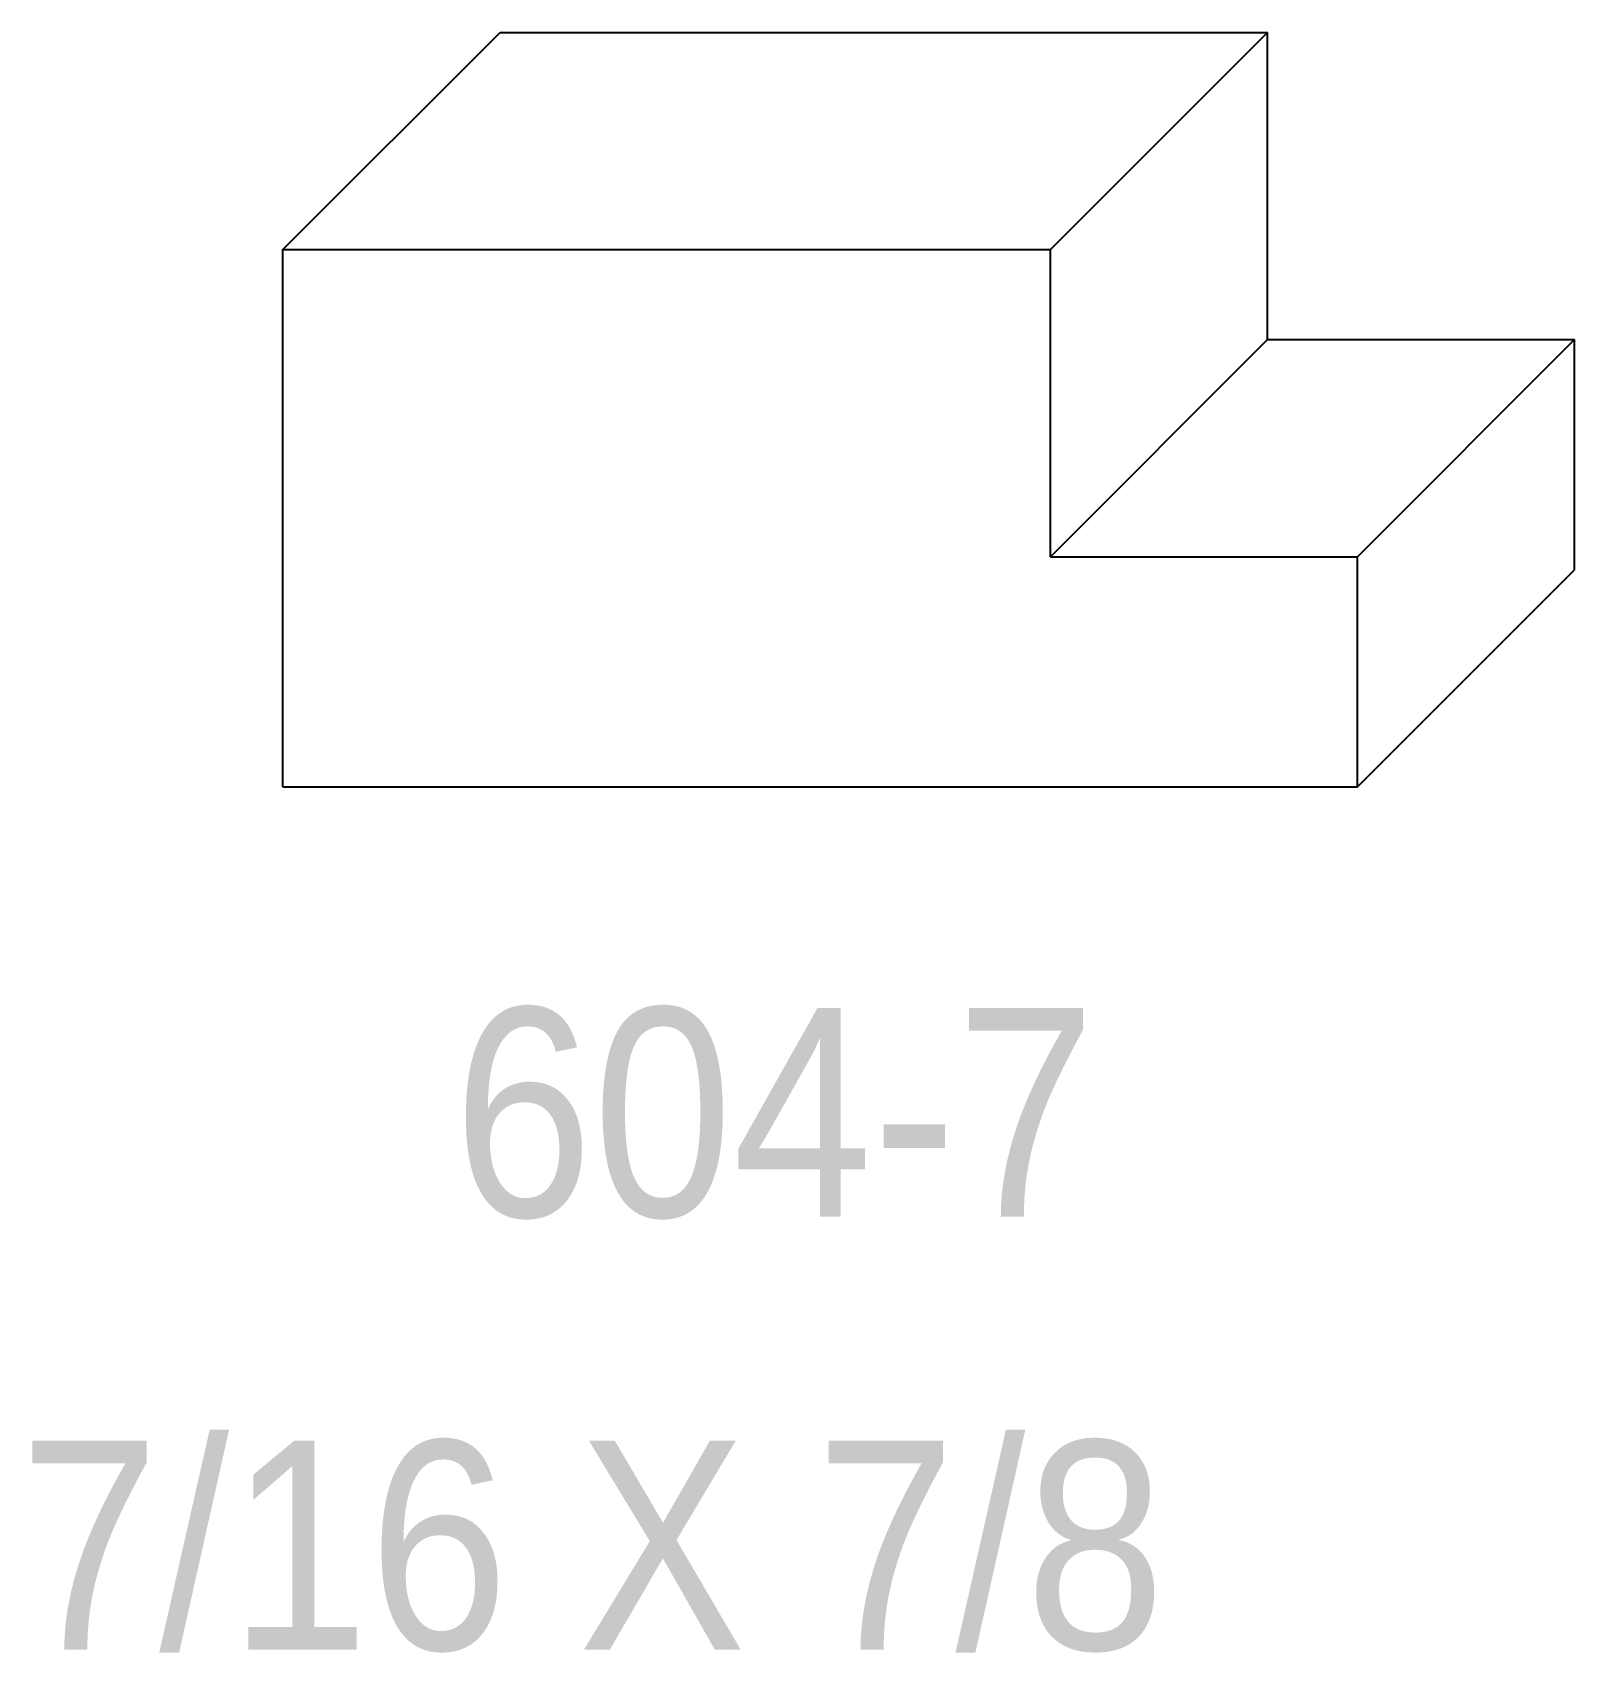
# Model space of a CAD drawing. Extents: x 79.47 to 80.72, y 143.35 to 144.67.
import ezdxf

# ---------------------------------------------------------------- set-up
doc = ezdxf.new("R2010")
doc.units = 0
doc.header["$LTSCALE"] = 5
doc.layers.add('PROFILE', color=7, linetype='CONTINUOUS')
doc.styles.add('TXT', font='TXT', dxfattribs={"height": 3.5})

msp = doc.modelspace()

# ---------------------------------------------------------------- linework, layer by layer
at = {"layer": 'PROFILE', "color": 1, "linetype": 'CONTINUOUS'}
for p, q in [((79.6719, 144.4957), (79.8487, 144.6724)), ((79.8487, 144.6724), (80.4735, 144.6724)), ((80.2968, 144.4957), (80.4735, 144.6724)), ((80.4735, 144.4225), (80.4735, 144.6724)), ((79.6719, 144.0583), (79.6719, 144.4957)), ((79.6719, 144.4957), (80.2968, 144.4957)), ((80.2968, 144.2457), (80.2968, 144.4957)), ((80.2968, 144.2457), (80.4735, 144.4225)), ((80.4735, 144.4225), (80.7234, 144.4225)), ((80.5467, 144.2457), (80.7234, 144.4225)), ((80.7234, 144.235), (80.7234, 144.4225)), ((80.2968, 144.2457), (80.5467, 144.2457)), ((80.5467, 144.0583), (80.5467, 144.2457)), ((80.5467, 144.0583), (80.7234, 144.235)), ((79.6719, 144.0583), (80.5467, 144.0583))]:
    msp.add_line(p, q, dxfattribs=at)

# ---------------------------------------------------------------- texts
at = {"layer": 'PROFILE', "color": 1, "linetype": 'CONTINUOUS', "style": 'TXT', "width": 0.9}
for s, p in [('604-7', (79.8105, 143.7085)), ('7/16 X 7/8', (79.4575, 143.3561))]:
    msp.add_text(s, height=0.16996, dxfattribs=at).set_placement(p)

doc.saveas('drawing.dxf')
